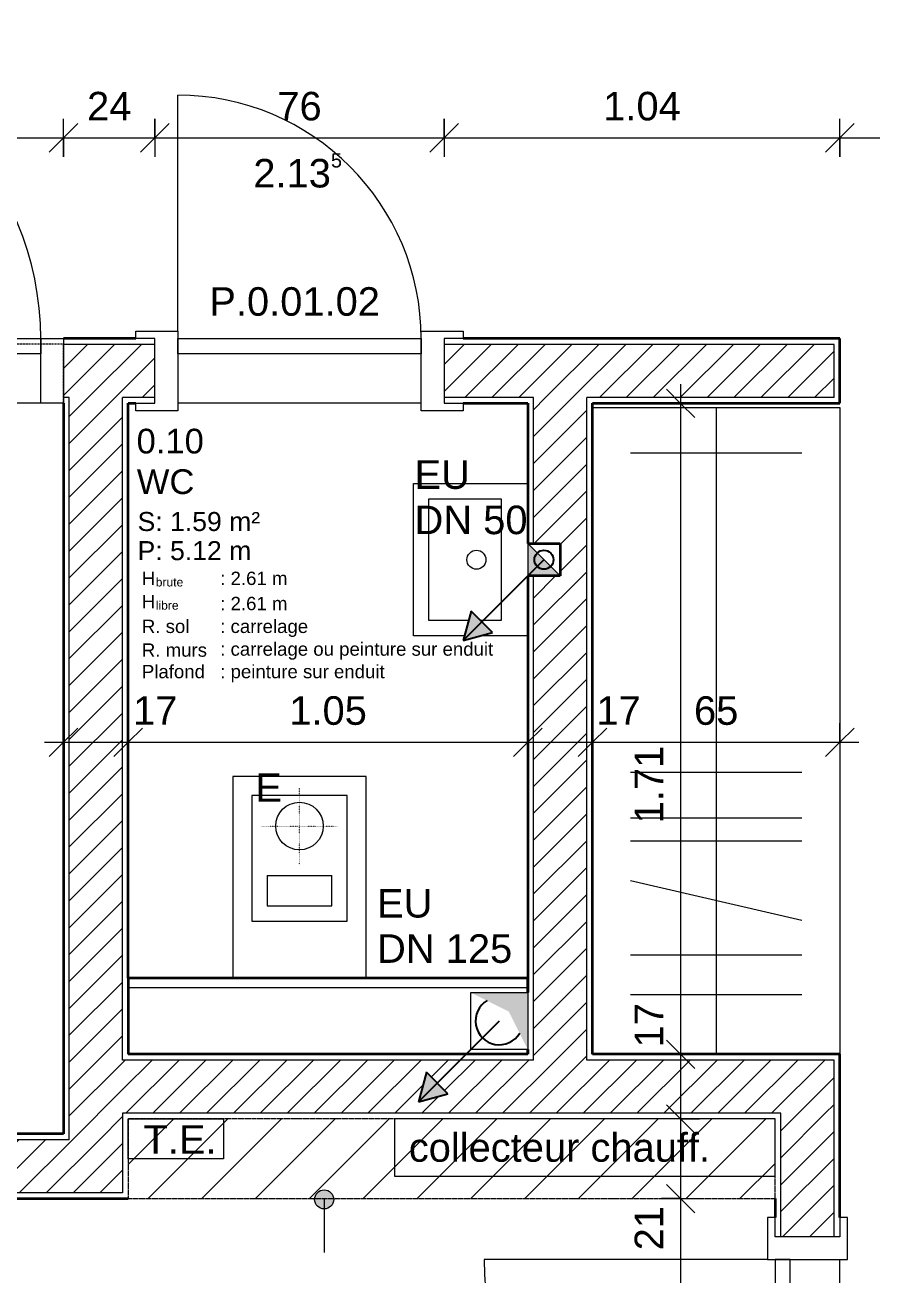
# Model space of a CAD drawing. Header units: millimetres. Extents: x -83 to 30397, y 298 to 25043.
# Drawn here: x 16706 to 18932, y 12727 to 16013 of the extents above; entities that cross this region are included whole.
import ezdxf

# ---------------------------------------------------------------- set-up
doc = ezdxf.new("R2010")
doc.units = ezdxf.units.MM
for name, pattern in [('Dot 1mm', [1, 0, -1]), ('HIDDEN_ELEMENTS', [2.5, 1.5, -1]), ('Overhead', [3.96875, 2.38125, -1.5875])]:
    doc.linetypes.add(name, pattern=pattern)
for name, color, linetype, lineweight in [('A-ANNO-DIMS', 211, 'Continuous', 9), ('A-ANNO-DIMS-50', 211, 'Continuous', 9), ('A-AREA-IDEN', 2, 'Continuous', 9), ('A-DETL', 90, 'Continuous', 9), ('A-DETL-GENF', 92, 'Continuous', 9), ('A-DOOR', 31, 'Continuous', 9), ('A-DOOR-FRAM', 31, 'Continuous', 18), ('A-DOOR-IDEN', 31, 'Continuous', 18), ('A-GENM', 13, 'Continuous', 9), ('A-WALL', 113, 'Continuous', 9), ('A-WALL-PATT', 111, 'Continuous', 35), ('G-ANNO-TEXT', 231, 'Continuous', 9), ('G-IMPT', 8, 'Continuous', 9), ('I-WALL', 2, 'Continuous', 9), ('M-EQPM', 50, 'Continuous', 9), ('S-STRS-MBND', 31, 'Overhead', 9)]:
    doc.layers.add(name, color=color, linetype=linetype, lineweight=lineweight)
doc.styles.add('Arial', font='arial.ttf', dxfattribs={"height": 75})
doc.styles.add('Arial_3', font='arial.ttf', dxfattribs={"height": 0.7})
doc.styles.add('Arial_4', font='arial.ttf', dxfattribs={"height": 0.454924})
doc.styles.add('Arial_5', font='arial.ttf', dxfattribs={"height": 50})
doc.styles.add('Arial_6', font='arial.ttf', dxfattribs={"height": 65})
doc.styles.add('Arial_7', font='arial.ttf', dxfattribs={"height": 35})
doc.dimstyles.new('ANNOTATION_1_5MM_BLACK', dxfattribs={"dimscale": 304.8, "dimtxt": 76.519455, "dimasz": 0.246063, "dimexe": 0.164042, "dimexo": 0.0625, "dimgap": 0.065617, "dimtad": 1, "dimdec": 1, "dimlfac": 0.1, "dimrnd": 0.5, "dimdsep": 46, "dimtxsty": 'Arial', "dimblk1": 'OBLIQUE', "dimblk2": 'OBLIQUE', "dimsah": 1, "dimcen": 0.09, "dimdle": 0.164042, "dimazin": 0, "dimtfac": 1, "dimtdec": 4, "dimtix": 1, "dimtmove": 2, "dimatfit": 3, "dimfxl": 0.164042, "dimfxlon": 1, "dimtvp": 1, "dimtolj": 1, "dimtzin": 0, "dimarcsym": 2})
doc.dimstyles.new('ANNOTATION_1_5MM_BLACK_1', dxfattribs={"dimscale": 304.8, "dimtxt": 76.519455, "dimasz": 0.246063, "dimexe": 0.164042, "dimexo": 0.0625, "dimgap": 0.065617, "dimtad": 1, "dimlfac": 0.001, "dimrnd": 0.005, "dimzin": 0, "dimdsep": 46, "dimtxsty": 'Arial', "dimblk1": 'OBLIQUE', "dimblk2": 'OBLIQUE', "dimsah": 1, "dimcen": 0.09, "dimdle": 0.164042, "dimazin": 0, "dimtfac": 1, "dimtdec": 4, "dimtix": 1, "dimtmove": 0, "dimatfit": 3, "dimfxl": 0.164042, "dimfxlon": 1, "dimtvp": 1, "dimtolj": 1, "dimtzin": 0, "dimarcsym": 2})
doc.dimstyles.new('ANNOTATION_1_5MM_BLACK_2', dxfattribs={"dimscale": 304.8, "dimtxt": 76.519455, "dimasz": 0.246063, "dimexe": 0.164042, "dimexo": 0.0625, "dimgap": 0.065617, "dimtad": 1, "dimdec": 1, "dimlfac": 0.1, "dimrnd": 0.5, "dimdsep": 46, "dimtxsty": 'Arial', "dimblk1": 'OBLIQUE', "dimblk2": 'OBLIQUE', "dimsah": 1, "dimcen": 0.09, "dimdle": 0.164042, "dimazin": 0, "dimtfac": 1, "dimtdec": 4, "dimtix": 1, "dimtmove": 0, "dimatfit": 3, "dimfxl": 0.164042, "dimfxlon": 1, "dimtvp": 1, "dimtolj": 1, "dimtzin": 0, "dimarcsym": 2})
doc.dimstyles.new('ANNOTATION_1_5MM_BLACK_3', dxfattribs={"dimscale": 304.8, "dimtxt": 76.519455, "dimasz": 0.246063, "dimexe": 0.164042, "dimexo": 0.0625, "dimgap": 0.065617, "dimtad": 1, "dimlfac": 0.001, "dimrnd": 0.005, "dimzin": 0, "dimdsep": 46, "dimtxsty": 'Arial', "dimblk1": 'OBLIQUE', "dimblk2": 'OBLIQUE', "dimsah": 1, "dimcen": 0.09, "dimdle": 0.164042, "dimazin": 0, "dimtfac": 1, "dimtdec": 4, "dimtix": 1, "dimtmove": 2, "dimatfit": 3, "dimfxl": 0.164042, "dimfxlon": 1, "dimtvp": 1, "dimtolj": 1, "dimtzin": 0, "dimarcsym": 2})
pattern_1 = [(45, (0, 0), (-35.35534, 35.35534), [])]

# ---------------------------------------------------------------- blocks, each defined once
blk = doc.blocks.new('EXT_DOOR_2-3_1-3 - 2500 x 2385-683703-N_F_ E_0')
at = {"layer": 'A-DOOR', "lineweight": 18}
for p, q in [((-460, 226.5), (-570, 226.5)), ((-570, 226.5), (-570, 141.5)), ((-460, 141.5), (-460, 226.5)), ((-110, 226.5), (-460, 226.5)), ((-460, 226.5), (-460, 221.5)), ((-460, 221.5), (-110, 221.5)), ((-110, 226.5), (-110, 141.5)), ((0, 226.5), (-110, 226.5)), ((-110, 221.5), (-110, 226.5)), ((0, 141.5), (0, 226.5)), ((110, 226.5), (0, 226.5)), ((0, 226.5), (0, 141.5)), ((110, 184), (110, 226.5)), ((1140, 226.5), (1030, 226.5)), ((1030, 226.5), (1030, 184)), ((1140, 141.5), (1140, 226.5)), ((140, 184), (55, 184)), ((55, 184), (55, 99)), ((55, 141.5), (55, 184)), ((55, 184), (110, 184)), ((140, 99), (140, 184)), ((1000, 184), (140, 184)), ((140, 184), (140, 179)), ((140, 179), (1000, 179)), ((1000, 184), (1000, 99)), ((1085, 184), (1000, 184)), ((1000, 179), (1000, 184)), ((1030, 184), (1085, 184)), ((1085, 99), (1085, 184)), ((1085, 184), (1085, 141.5)), ((-570, 141.5), (-460, 141.5)), ((-110, 146.5), (-460, 146.5)), ((-460, 146.5), (-460, 141.5)), ((-460, 141.5), (-110, 141.5)), ((-110, 141.5), (-110, 146.5)), ((-110, 141.5), (0, 141.5)), ((0, 141.5), (55, 141.5)), ((1085, 141.5), (1140, 141.5)), ((55, 99), (140, 99)), ((1000, 104), (140, 104)), ((140, 104), (140, 99)), ((140, 99), (1000, 99)), ((1000, 99), (1000, 104)), ((1000, 99), (1085, 99))]:
    blk.add_line(p, q, dxfattribs=at)
at = {"layer": 'A-DOOR'}
blk.add_line((1097.5, 99), (1097.5, -931), dxfattribs=at)
blk.add_arc((1097.5, 99), 1030, 180, 270, dxfattribs=at)
blk = doc.blocks.new('DOOR_SIMPLE _U-CASING - 760 x 2135-576247-N_F_ E_0')
at = {"layer": 'A-DOOR'}
for p, q in [((-320, 85), (320, 85)), ((320, -105), (320, -725))]:
    blk.add_line(p, q, dxfattribs=at)
at = {"layer": 'A-DOOR', "lineweight": 18}
for p, q in [((-320, -45), (320, -45)), ((-320, -85), (-320, -45)), ((320, -45), (320, -85)), ((320, -85), (-320, -85))]:
    blk.add_line(p, q, dxfattribs=at)
at = {"layer": 'A-DOOR'}
blk.add_arc((320, -85), 640, 180, 270, dxfattribs=at)
at = {"layer": 'A-DOOR-FRAM'}
for p, q in [((-430, 105), (-320, 105)), ((-430, 85), (-430, 105)), ((-320, 105), (-320, -105)), ((320, 105), (430, 105)), ((320, -105), (320, 105)), ((430, 105), (430, 85)), ((-380, 85), (-430, 85)), ((-380, -85), (-380, 85)), ((380, 85), (380, -85)), ((430, 85), (380, 85)), ((-430, -85), (-380, -85)), ((-430, -105), (-430, -85)), ((380, -85), (430, -85)), ((430, -85), (430, -105)), ((-320, -105), (-430, -105)), ((430, -105), (320, -105))]:
    blk.add_line(p, q, dxfattribs=at)
blk = doc.blocks.new('DOOR_SIMPLE _U-CASING - 885 x 2135-733885-N_F_ E_0')
at = {"layer": 'A-DOOR'}
for p, q in [((382.5, 105), (382.5, 850)), ((-382.5, -85), (382.5, -85))]:
    blk.add_line(p, q, dxfattribs=at)
at = {"layer": 'A-DOOR', "lineweight": 18}
for p, q in [((382.5, 85), (-382.5, 85)), ((-382.5, 85), (-382.5, 45)), ((382.5, 45), (382.5, 85)), ((-382.5, 45), (382.5, 45))]:
    blk.add_line(p, q, dxfattribs=at)
at = {"layer": 'A-DOOR'}
blk.add_arc((382.5, 85), 765, 90, 180, dxfattribs=at)
at = {"layer": 'A-DOOR-FRAM'}
for p, q in [((-382.5, 105), (-492.5, 105)), ((-492.5, 105), (-492.5, 85)), ((-382.5, -105), (-382.5, 105)), ((382.5, 105), (382.5, -105)), ((492.5, 105), (382.5, 105)), ((492.5, 85), (492.5, 105)), ((-492.5, 85), (-442.5, 85)), ((-442.5, 85), (-442.5, -85)), ((442.5, -85), (442.5, 85)), ((442.5, 85), (492.5, 85)), ((-442.5, -85), (-492.5, -85)), ((-492.5, -85), (-492.5, -105)), ((492.5, -85), (442.5, -85)), ((492.5, -105), (492.5, -85)), ((-492.5, -105), (-382.5, -105)), ((382.5, -105), (492.5, -105))]:
    blk.add_line(p, q, dxfattribs=at)
blk = doc.blocks.new('WC - NORMAL-306765-N_F_ E_0')
at = {"layer": 'A-GENM'}
for p, q in [((530, 175), (0, 175)), ((530, -175), (530, 175)), ((150, 125), (150, -125)), ((480, 125), (150, 125)), ((480, -125), (480, 125)), ((270, 85), (190, 85)), ((190, 85), (190, -85)), ((270, 85), (270, -85)), ((190, -85), (270, -85)), ((150, -125), (480, -125)), ((0, -175), (530, -175))]:
    blk.add_line(p, q, dxfattribs=at)
blk = doc.blocks.new('BATHROOM_SINK - 300 x 400-576486-N_F_ E_0')
at = {"layer": 'A-GENM'}
for p, q in [((0, 200), (124.4, 200)), ((166.4, 200), (300, 200)), ((300, 200), (300, -200)), ((70, -160), (70, 160)), ((70, 160), (123.8, 160)), ((155.7, 160), (260, 160)), ((260, 160), (260, -160)), ((260, -160), (70, -160)), ((300, -200), (0, -200))]:
    blk.add_line(p, q, dxfattribs=at)
blk.add_circle((135, 0), 25, dxfattribs=at)
blk = doc.blocks.new('CUPBOARD HANGER - F_Cupboards_dwg_cupboard_01_top-305205-N_F_ E_0')
at = {"layer": 'G-IMPT', "color": 253}
for p, q in [((1, 0), (0, 1)), ((0, 0), (1, 1))]:
    blk.add_line(p, q, dxfattribs=at)
at = {"layer": 'G-IMPT', "color": 253, "flags": 128}
blk.add_lwpolyline([(1, 0), (1, 1), (0, 1)], dxfattribs=at)
blk = doc.blocks.new('CUPBOARD HANGER - F_Cupboards_dwg-305204-N_F_ E_0')
blk.add_blockref('CUPBOARD HANGER - F_Cupboards_dwg_cupboard_01_top-305205-N_F_ E_0', (0, 0))
blk = doc.blocks.new('CUPBOARD HANGER - F_Cupboards_dwg_cupboard_01_top-305203-N_F_ E_0')
at = {"layer": 'G-IMPT', "color": 253}
for p, q in [((1, 0), (0, 1)), ((0, 0), (1, 1))]:
    blk.add_line(p, q, dxfattribs=at)
at = {"layer": 'G-IMPT', "color": 253, "flags": 128}
blk.add_lwpolyline([(1, 0), (1, 1), (0, 1)], dxfattribs=at)
blk = doc.blocks.new('CUPBOARD HANGER - F_Cupboards_dwg-305202-N_F_ E_0')
blk.add_blockref('CUPBOARD HANGER - F_Cupboards_dwg_cupboard_01_top-305203-N_F_ E_0', (0, 0))
blk = doc.blocks.new('CUPBOARD HANGER - F_Cupboards_dwg_cupboard_01_top-305201-N_F_ E_0')
at = {"layer": 'G-IMPT', "color": 253}
for p, q in [((1, 0), (0, 1)), ((0, 0), (1, 1))]:
    blk.add_line(p, q, dxfattribs=at)
at = {"layer": 'G-IMPT', "color": 253, "flags": 128}
blk.add_lwpolyline([(1, 0), (1, 1), (0, 1)], dxfattribs=at)
blk = doc.blocks.new('CUPBOARD HANGER - F_Cupboards_dwg-305200-N_F_ E_0')
blk.add_blockref('CUPBOARD HANGER - F_Cupboards_dwg_cupboard_01_top-305201-N_F_ E_0', (0, 0))
blk = doc.blocks.new('CUPBOARD HANGER - 1700 x 650-704312-N_F_ E_0')
at = {"layer": 'A-GENM', "color": 253}
for p, q in [((0, 1700), (650, 1700)), ((325, 1700), (325, 0)), ((650, 1700), (650, 0)), ((100, 1581.4), (550, 1581.4)), ((100, 741.4), (550, 741.4)), ((100, 621.4), (550, 621.4)), ((100, 561.4), (550, 561.4)), ((100, 456.7), (550, 352.8)), ((100, 261.4), (550, 261.4)), ((100, 157.3), (550, 157.3))]:
    blk.add_line(p, q, dxfattribs=at)
for name in ['CUPBOARD HANGER - F_Cupboards_dwg-305204-N_F_ E_0', 'CUPBOARD HANGER - F_Cupboards_dwg-305202-N_F_ E_0', 'CUPBOARD HANGER - F_Cupboards_dwg-305200-N_F_ E_0']:
    blk.add_blockref(name, (0, 0))
blk = doc.blocks.new('OPENING_CHANEL - OPENING_CHANEL-743209-N_F_ E_0')
at = {"layer": 'A-DETL-GENF'}
blk.add_hatch(color=256, dxfattribs=at).paths.add_polyline_path([(-42.5, 85), (-42.5, 0), (42.5, 85)])
for p, q in [((-42.5, 85), (-42.5, 0)), ((42.5, 85), (-42.5, 85)), ((-42.5, 0), (42.5, 85)), ((42.5, 0), (42.5, 85)), ((-42.5, 0), (42.5, 0))]:
    blk.add_line(p, q, dxfattribs=at)
blk = doc.blocks.new('DOOR_SIMPLE - 900 x 2135-762409-N_F_ E_0')
at = {"layer": 'A-DOOR'}
for p, q in [((-390, 85), (390, 85)), ((390, -85), (390, -865))]:
    blk.add_line(p, q, dxfattribs=at)
at = {"layer": 'A-DOOR', "lineweight": 18}
for p, q in [((-390, -45), (390, -45)), ((-390, -85), (-390, -45)), ((390, -45), (390, -85)), ((390, -85), (-390, -85))]:
    blk.add_line(p, q, dxfattribs=at)
at = {"layer": 'A-DOOR'}
blk.add_arc((390, -85), 780, 180, 270, dxfattribs=at)
at = {"layer": 'A-DOOR-FRAM'}
for p, q in [((-450, 85), (-390, 85)), ((-450, -85), (-450, 85)), ((-390, 85), (-390, -85)), ((390, 85), (450, 85)), ((390, -85), (390, 85)), ((450, 85), (450, -85)), ((-390, -85), (-450, -85)), ((450, -85), (390, -85))]:
    blk.add_line(p, q, dxfattribs=at)
blk = doc.blocks.new('OPENING_SHAFT_UP_GREY - Shaft Opening Symbol-728962-N_F_ E_0')
at = {"layer": 'A-DETL-GENF'}
blk.add_hatch(color=256, dxfattribs=at).paths.add_polyline_path([(75, -75), (75, 75), (-75, 75), (25, 25), (57.8, -40.6)])
for p, q in [((-75, 75), (75, 75)), ((-75, -75), (-75, 75)), ((75, 75), (75, -75)), ((75, -75), (-75, -75))]:
    blk.add_line(p, q, dxfattribs=at)
blk = doc.blocks.new('ROOM_TAG_Small - ROOM_TAG_FR-570998-N_F_ E_0')
at = {"layer": 'A-AREA-IDEN', "insert": (-8.33, -5.482), "char_height": 0.7, "width": 0.88186, "attachment_point": 1, "style": 'Arial_3', "bg_fill": 3, "box_fill_scale": 1.25, "bg_fill_color": 256, "bg_fill_true_color": 13158600, "bg_fill_transparency": 0}
blk.add_mtext('H', dxfattribs=at)
at = {"layer": 'A-AREA-IDEN', "insert": (-7.602, -5.799), "char_height": 0.4549, "width": 2.00422, "attachment_point": 1, "style": 'Arial_4', "bg_fill": 3, "box_fill_scale": 1.25, "bg_fill_color": 256, "bg_fill_true_color": 13158600, "bg_fill_transparency": 0}
blk.add_mtext('brute', dxfattribs=at)
at = {"layer": 'A-AREA-IDEN', "insert": (-8.33, -6.703), "char_height": 0.7, "width": 0.88186, "attachment_point": 1, "style": 'Arial_3', "bg_fill": 3, "box_fill_scale": 1.25, "bg_fill_color": 256, "bg_fill_true_color": 13158600, "bg_fill_transparency": 0}
blk.add_mtext('H', dxfattribs=at)
at = {"layer": 'A-AREA-IDEN', "insert": (-7.602, -7.02), "char_height": 0.4549, "width": 1.60337, "attachment_point": 1, "style": 'Arial_4', "bg_fill": 3, "box_fill_scale": 1.25, "bg_fill_color": 256, "bg_fill_true_color": 13158600, "bg_fill_transparency": 0}
blk.add_mtext('libre', dxfattribs=at)
at = {"layer": 'A-AREA-IDEN', "insert": (-8.33, -8.002), "char_height": 0.7, "width": 3.12658, "attachment_point": 1, "style": 'Arial_3', "bg_fill": 3, "box_fill_scale": 1.25, "bg_fill_color": 256, "bg_fill_true_color": 13158600, "bg_fill_transparency": 0}
blk.add_mtext('R. sol', dxfattribs=at)
at = {"layer": 'A-AREA-IDEN', "insert": (-8.33, -9.248), "char_height": 0.7, "width": 4.24894, "attachment_point": 1, "style": 'Arial_3', "bg_fill": 3, "box_fill_scale": 1.25, "bg_fill_color": 256, "bg_fill_true_color": 13158600, "bg_fill_transparency": 0}
blk.add_mtext('R. murs', dxfattribs=at)
at = {"layer": 'A-AREA-IDEN', "insert": (-8.33, -10.379), "char_height": 0.7, "width": 4.24894, "attachment_point": 1, "style": 'Arial_3', "bg_fill": 3, "box_fill_scale": 1.25, "bg_fill_color": 256, "bg_fill_true_color": 13158600, "bg_fill_transparency": 0}
blk.add_mtext('Plafond', dxfattribs=at)
blk = doc.blocks.new('DIMBLOCK77-N_F_ E_0')
at = {"layer": 'A-ANNO-DIMS-50'}
for p, q in [((15907.4, 15666.4), (15907.4, 15766.4)), ((15907.4, 15716.4), (15944.9, 15753.9)), ((16807.4, 15666.4), (16807.4, 15766.4)), ((16807.4, 15716.4), (16844.9, 15753.9)), ((15907.4, 15716.4), (15869.9, 15678.9)), ((15907.4, 15716.4), (16807.4, 15716.4)), ((15907.4, 15716.4), (15907.4, 15666.4)), ((16807.4, 15716.4), (16769.9, 15678.9)), ((16807.4, 15716.4), (16807.4, 15666.4))]:
    blk.add_line(p, q, dxfattribs=at)
at = {"layer": 'A-ANNO-DIMS-50', "color": 0, "insert": (16299.2, 15837.3), "char_height": 75, "width": 139.568, "attachment_point": 1, "line_spacing_factor": 0.941778, "style": 'Arial'}
blk.add_mtext('90', dxfattribs=at)
blk = doc.blocks.new('_Oblique')
at = {"color": 0, "linetype": 'ByBlock', "lineweight": -2}
blk.add_line((-0.5, -0.5), (0.5, 0.5), dxfattribs=at)
blk = doc.blocks.new('DIMBLOCK78-N_F_ E_0')
at = {"layer": 'A-ANNO-DIMS-50'}
for p, q in [((16807.4, 15666.4), (16807.4, 15766.4)), ((16807.4, 15716.4), (16844.9, 15753.9)), ((17047.4, 15766.4), (17047.4, 15666.4)), ((17047.4, 15716.4), (17047.4, 15766.4)), ((17047.4, 15716.4), (17084.9, 15753.9)), ((16807.4, 15716.4), (16769.9, 15678.9)), ((16807.4, 15716.4), (17047.4, 15716.4)), ((16807.4, 15716.4), (16807.4, 15666.4)), ((17047.4, 15716.4), (17009.9, 15678.9))]:
    blk.add_line(p, q, dxfattribs=at)
at = {"layer": 'A-ANNO-DIMS-50', "color": 0, "insert": (16869.2, 15837.3), "char_height": 75, "width": 139.568, "attachment_point": 1, "line_spacing_factor": 0.941778, "style": 'Arial'}
blk.add_mtext('24', dxfattribs=at)
blk = doc.blocks.new('DIMBLOCK79-N_F_ E_0')
at = {"layer": 'A-ANNO-DIMS-50'}
for p, q in [((17047.4, 15766.4), (17047.4, 15666.4)), ((17047.4, 15716.4), (17047.4, 15766.4)), ((17047.4, 15716.4), (17084.9, 15753.9)), ((17807.4, 15766.4), (17807.4, 15666.4)), ((17807.4, 15716.4), (17807.4, 15766.4)), ((17807.4, 15716.4), (17844.9, 15753.9)), ((17047.4, 15716.4), (17009.9, 15678.9)), ((17047.4, 15716.4), (17807.4, 15716.4)), ((17807.4, 15716.4), (17769.9, 15678.9))]:
    blk.add_line(p, q, dxfattribs=at)
at = {"layer": 'A-ANNO-DIMS-50', "color": 0, "char_height": 75, "attachment_point": 1, "line_spacing_factor": 0.941778, "style": 'Arial'}
for s, insert, width in [('76', (17369.2, 15837.3), 139.568), ('2.13\\A2\\H0.5x;\\S5^  ;\\H2x;', (17306.1, 15676), 291.073)]:
    blk.add_mtext(s, dxfattribs=dict(at, insert=insert, width=width))
blk = doc.blocks.new('DIMBLOCK80-N_F_ E_0')
at = {"layer": 'A-ANNO-DIMS-50'}
for p, q in [((17807.4, 15766.4), (17807.4, 15666.4)), ((17807.4, 15716.4), (17807.4, 15766.4)), ((17807.4, 15716.4), (17844.9, 15753.9)), ((18847.4, 15666.4), (18847.4, 15766.4)), ((18847.4, 15716.4), (18884.9, 15753.9)), ((17807.4, 15716.4), (17769.9, 15678.9)), ((17807.4, 15716.4), (18847.4, 15716.4)), ((18847.4, 15716.4), (18809.9, 15678.9)), ((18847.4, 15716.4), (18847.4, 15666.4))]:
    blk.add_line(p, q, dxfattribs=at)
at = {"layer": 'A-ANNO-DIMS-50', "color": 0, "insert": (18225.6, 15837.3), "char_height": 75, "width": 244.244, "attachment_point": 1, "line_spacing_factor": 0.941778, "style": 'Arial'}
blk.add_mtext('1.04', dxfattribs=at)
blk = doc.blocks.new('DIMBLOCK81-N_F_ E_0')
at = {"layer": 'A-ANNO-DIMS-50'}
for p, q in [((18847.4, 15666.4), (18847.4, 15766.4)), ((18847.4, 15716.4), (18884.9, 15753.9)), ((20167.4, 15766.4), (20167.4, 15666.4)), ((20167.4, 15716.4), (20167.4, 15766.4)), ((20167.4, 15716.4), (20204.9, 15753.9)), ((18847.4, 15716.4), (18809.9, 15678.9)), ((18847.4, 15716.4), (20167.4, 15716.4)), ((18847.4, 15716.4), (18847.4, 15666.4)), ((20167.4, 15716.4), (20129.9, 15678.9))]:
    blk.add_line(p, q, dxfattribs=at)
at = {"layer": 'A-ANNO-DIMS-50', "color": 0, "insert": (19405.6, 15837.3), "char_height": 75, "width": 244.244, "attachment_point": 1, "line_spacing_factor": 0.941778, "style": 'Arial'}
blk.add_mtext('1.32', dxfattribs=at)
blk = doc.blocks.new('DIMBLOCK94-N_F_ E_0')
at = {"layer": 'A-ANNO-DIMS-50'}
for p, q in [((16807.4, 14177.7), (16807.4, 14077.7)), ((16807.4, 14127.7), (16807.4, 14177.7)), ((16807.4, 14127.7), (16844.9, 14165.2)), ((16977.4, 14177.7), (16977.4, 14077.7)), ((16977.4, 14127.7), (16977.4, 14177.7)), ((16977.4, 14127.7), (17014.9, 14165.2)), ((16757.4, 14127.7), (16977.4, 14127.7)), ((16807.4, 14127.7), (16769.9, 14090.2)), ((16977.4, 14127.7), (16939.9, 14090.2))]:
    blk.add_line(p, q, dxfattribs=at)
at = {"layer": 'A-ANNO-DIMS-50', "color": 0, "insert": (16989.9, 14248.6), "char_height": 75, "width": 139.568, "attachment_point": 1, "line_spacing_factor": 0.941778, "style": 'Arial'}
blk.add_mtext('17', dxfattribs=at)
blk = doc.blocks.new('DIMBLOCK95-N_F_ E_0')
at = {"layer": 'A-ANNO-DIMS-50'}
for p, q in [((16977.4, 14177.7), (16977.4, 14077.7)), ((16977.4, 14127.7), (16977.4, 14177.7)), ((16977.4, 14127.7), (17014.9, 14165.2)), ((18027.4, 14177.7), (18027.4, 14077.7)), ((18027.4, 14127.7), (18027.4, 14177.7)), ((18027.4, 14127.7), (18064.9, 14165.2)), ((16977.4, 14127.7), (16939.9, 14090.2)), ((16977.4, 14127.7), (18027.4, 14127.7)), ((18027.4, 14127.7), (17989.9, 14090.2))]:
    blk.add_line(p, q, dxfattribs=at)
at = {"layer": 'A-ANNO-DIMS-50', "color": 0, "insert": (17400.6, 14248.6), "char_height": 75, "width": 244.244, "attachment_point": 1, "line_spacing_factor": 0.941778, "style": 'Arial'}
blk.add_mtext('1.05', dxfattribs=at)
blk = doc.blocks.new('DIMBLOCK96-N_F_ E_0')
at = {"layer": 'A-ANNO-DIMS-50'}
for p, q in [((18027.4, 14177.7), (18027.4, 14077.7)), ((18027.4, 14127.7), (18027.4, 14177.7)), ((18027.4, 14127.7), (18064.9, 14165.2)), ((18197.4, 14177.7), (18197.4, 14077.7)), ((18197.4, 14127.7), (18197.4, 14177.7)), ((18197.4, 14127.7), (18234.9, 14165.2)), ((18027.4, 14127.7), (17989.9, 14090.2)), ((18027.4, 14127.7), (18197.4, 14127.7)), ((18197.4, 14127.7), (18159.9, 14090.2))]:
    blk.add_line(p, q, dxfattribs=at)
at = {"layer": 'A-ANNO-DIMS-50', "color": 0, "insert": (18207.6, 14248.6), "char_height": 75, "width": 139.568, "attachment_point": 1, "line_spacing_factor": 0.941778, "style": 'Arial'}
blk.add_mtext('17', dxfattribs=at)
blk = doc.blocks.new('DIMBLOCK97-N_F_ E_0')
at = {"layer": 'A-ANNO-DIMS-50'}
for p, q in [((18197.4, 14177.7), (18197.4, 14077.7)), ((18197.4, 14127.7), (18197.4, 14177.7)), ((18197.4, 14127.7), (18234.9, 14165.2)), ((18847.4, 14177.7), (18847.4, 14077.7)), ((18847.4, 14127.7), (18847.4, 14177.7)), ((18847.4, 14127.7), (18884.9, 14165.2)), ((18197.4, 14127.7), (18159.9, 14090.2)), ((18197.4, 14127.7), (18897.4, 14127.7)), ((18847.4, 14127.7), (18809.9, 14090.2))]:
    blk.add_line(p, q, dxfattribs=at)
at = {"layer": 'A-ANNO-DIMS-50', "color": 0, "insert": (18464.2, 14248.6), "char_height": 75, "width": 139.568, "attachment_point": 1, "line_spacing_factor": 0.941778, "style": 'Arial'}
blk.add_mtext('65', dxfattribs=at)
blk = doc.blocks.new('DIMBLOCK98-N_F_ E_0')
at = {"layer": 'A-ANNO-DIMS-50'}
for p, q in [((18429.1, 15018.6), (18391.6, 15056.1)), ((18429.1, 15068.6), (18429.1, 13307.5)), ((18479.1, 15018.6), (18379.1, 15018.6)), ((18429.1, 15018.6), (18466.6, 14981.1)), ((18429.1, 15018.6), (18479.1, 15018.6)), ((18429.1, 13307.5), (18391.6, 13345)), ((18479.1, 13307.5), (18379.1, 13307.5)), ((18429.1, 13307.5), (18466.6, 13270)), ((18429.1, 13307.5), (18479.1, 13307.5))]:
    blk.add_line(p, q, dxfattribs=at)
at = {"layer": 'A-ANNO-DIMS-50', "color": 0, "insert": (18308.2, 13914.6), "char_height": 75, "width": 244.244, "attachment_point": 1, "rotation": 90, "line_spacing_factor": 0.941778, "style": 'Arial'}
blk.add_mtext('1.71', dxfattribs=at)
blk = doc.blocks.new('DIMBLOCK99-N_F_ E_0')
at = {"layer": 'A-ANNO-DIMS-50'}
for p, q in [((18429.1, 13307.5), (18391.6, 13345)), ((18479.1, 13307.5), (18379.1, 13307.5)), ((18429.1, 13307.5), (18429.1, 13137.5)), ((18429.1, 13307.5), (18466.6, 13270)), ((18429.1, 13307.5), (18479.1, 13307.5)), ((18429.1, 13137.5), (18391.6, 13175)), ((18479.1, 13137.5), (18379.1, 13137.5)), ((18429.1, 13137.5), (18466.6, 13100)), ((18429.1, 13137.5), (18479.1, 13137.5))]:
    blk.add_line(p, q, dxfattribs=at)
at = {"layer": 'A-ANNO-DIMS-50', "color": 0, "insert": (18308.2, 13325.6), "char_height": 75, "width": 139.568, "attachment_point": 1, "rotation": 90, "line_spacing_factor": 0.941778, "style": 'Arial'}
blk.add_mtext('17', dxfattribs=at)
blk = doc.blocks.new('DIMBLOCK100-N_F_ E_0')
at = {"layer": 'A-ANNO-DIMS-50'}
for p, q in [((18429.1, 13137.5), (18391.6, 13175)), ((18479.1, 13137.5), (18379.1, 13137.5)), ((18429.1, 13137.5), (18429.1, 12928.1)), ((18429.1, 13137.5), (18466.6, 13100)), ((18429.1, 13137.5), (18479.1, 13137.5)), ((18429.1, 12928.1), (18391.6, 12965.6)), ((18379.1, 12928.1), (18479.1, 12928.1)), ((18429.1, 12928.1), (18379.1, 12928.1)), ((18429.1, 12928.1), (18466.6, 12890.6))]:
    blk.add_line(p, q, dxfattribs=at)
at = {"layer": 'A-ANNO-DIMS-50', "color": 0, "insert": (18308.2, 12792.1), "char_height": 75, "width": 139.568, "attachment_point": 1, "rotation": 90, "line_spacing_factor": 0.941778, "style": 'Arial'}
blk.add_mtext('21', dxfattribs=at)
blk = doc.blocks.new('DIMBLOCK101-N_F_ E_0')
at = {"layer": 'A-ANNO-DIMS-50'}
for p, q in [((18429.1, 12928.1), (18391.6, 12965.6)), ((18379.1, 12928.1), (18479.1, 12928.1)), ((18429.1, 12928.1), (18379.1, 12928.1)), ((18429.1, 12928.1), (18429.1, 11427.5)), ((18429.1, 12928.1), (18466.6, 12890.6)), ((18429.1, 11477.5), (18391.6, 11515)), ((18479.1, 11477.5), (18379.1, 11477.5)), ((18429.1, 11477.5), (18466.6, 11440)), ((18429.1, 11477.5), (18479.1, 11477.5))]:
    blk.add_line(p, q, dxfattribs=at)
at = {"layer": 'A-ANNO-DIMS-50', "color": 0, "insert": (18308.2, 12051.8), "char_height": 75, "width": 244.244, "attachment_point": 1, "rotation": 90, "line_spacing_factor": 0.941778, "style": 'Arial'}
blk.add_mtext('1.45', dxfattribs=at)

msp = doc.modelspace()

# ---------------------------------------------------------------- hatches: boundary and pattern name
at = {"layer": 'A-DETL-GENF'}
for points in [[(17857.722, 14395.377), (17934.996, 14416.083), (17878.427, 14472.651), (17864.065, 14419.05)], [(17740.222, 13182.877), (17817.496, 13203.583), (17760.927, 13260.151)]]:
    msp.add_hatch(color=33, dxfattribs=at).paths.add_polyline_path(points)
h = msp.add_hatch(dxfattribs=at)
h.set_pattern_fill('FP1_6', color=9, style=0, pattern_type=2)
h.set_pattern_definition([(45, (0, 0), (-70.7107, 70.7107), [])])
h.paths.add_polyline_path([(18677.354, 12928.14), (18677.354, 13137.509), (16977.354, 13137.509), (16977.354, 12928.14), (17864.065, 12928.14)])
at = {"layer": 'A-WALL-PATT', "lineweight": 9}
h = msp.add_hatch(dxfattribs=at)
h.set_pattern_fill('FP1_2', color=256, style=0, pattern_type=2)
h.set_pattern_definition(pattern_1)
h.paths.add_polyline_path([(17864.065, 15033.622), (18832.354, 15033.622), (18832.354, 15173.622), (17807.354, 15173.622), (17807.354, 15033.622), (17852.354, 15033.622)])
h.paths.add_polyline_path([(16807.354, 15033.622), (17047.354, 15033.622), (17047.354, 15173.622), (16807.354, 15173.622)])
h = msp.add_hatch(dxfattribs=at)
h.set_pattern_fill('FP1_2', color=256, style=0, pattern_type=2)
h.set_pattern_definition(pattern_1)
h.paths.add_polyline_path([(16822.354, 13083.14), (16962.354, 13083.14), (16962.354, 15033.622), (16822.354, 15033.622), (16822.354, 13098.14)])
h = msp.add_hatch(dxfattribs=at)
h.set_pattern_fill('FP1_2', color=256, style=0, pattern_type=2)
h.set_pattern_definition(pattern_1)
h.paths.add_polyline_path([(18042.354, 13292.509), (18182.354, 13292.509), (18182.354, 15033.622), (18042.354, 15033.622), (18042.354, 14650.009), (18112.354, 14650.009), (18112.354, 14565.009), (18042.354, 14565.009), (18042.354, 13307.509)])
h = msp.add_hatch(dxfattribs=at)
h.set_pattern_fill('FP1_2', color=256, style=0, pattern_type=2)
h.set_pattern_definition(pattern_1)
h.paths.add_polyline_path([(18832.354, 13152.509), (18832.354, 13292.509), (16962.354, 13292.509), (16962.354, 13152.509), (18783.367, 13152.509)])
h.paths.add_polyline_path([(17740.222, 13182.877), (17760.927, 13260.151), (17817.496, 13203.583)])
h = msp.add_hatch(dxfattribs=at)
h.set_pattern_fill('FP1_2', color=256, style=0, pattern_type=2)
h.set_pattern_definition(pattern_1)
h.paths.add_polyline_path([(18832.354, 11462.509), (18832.354, 11943.14), (18692.354, 11943.14), (18692.354, 11462.509)])
h.paths.add_polyline_path([(18783.367, 12828.14), (18832.354, 12828.14), (18832.354, 13152.509), (18692.354, 13152.509), (18692.354, 12828.14)])
h = msp.add_hatch(dxfattribs=at)
h.set_pattern_fill('FP1_2', color=256, style=0, pattern_type=2)
h.set_pattern_definition(pattern_1)
h.paths.add_polyline_path([(16944.762, 12943.14), (16962.354, 12943.14), (16962.354, 13083.14), (14802.354, 13083.14), (14802.354, 12943.14), (16025.46, 12943.14)])
at = {"layer": 'G-ANNO-TEXT'}
h = msp.add_hatch(color=7, dxfattribs=at)
edge = h.paths.add_edge_path()
edge.add_arc((17492.259, 12926.11), 25, 0, 360)

# ---------------------------------------------------------------- linework, layer by layer
at = {"layer": 'A-DETL', "lineweight": 25}
for p, q in [((18069.854, 14607.509), (17857.722, 14395.377)), ((17878.427, 14472.651), (17857.722, 14395.377)), ((17934.996, 14416.083), (17878.427, 14472.651)), ((17857.722, 14395.377), (17934.996, 14416.083)), ((17952.354, 13395.009), (17740.222, 13182.877)), ((17760.927, 13260.151), (17740.222, 13182.877)), ((17817.496, 13203.583), (17760.927, 13260.151)), ((17740.222, 13182.877), (17817.496, 13203.583))]:
    msp.add_line(p, q, dxfattribs=at)
at = {"layer": 'A-DETL', "linetype": 'Dot 1mm'}
for p, q in [((17427.354, 13807.509), (17427.354, 14007.509)), ((17327.354, 13907.509), (17527.354, 13907.509))]:
    msp.add_line(p, q, dxfattribs=at)
at = {"layer": 'A-DETL', "linetype": 'HIDDEN_ELEMENTS'}
for p, q in [((18677.354, 13137.509), (16977.354, 13137.509)), ((16977.354, 13137.509), (16977.354, 12928.14)), ((18677.354, 12928.14), (18677.354, 13137.509)), ((16977.354, 12928.14), (18677.354, 12928.14))]:
    msp.add_line(p, q, dxfattribs=at)
at = {"layer": 'A-DETL', "lineweight": 18}
for p, q in [((16977.354, 13137.509), (17227.354, 13137.509)), ((16977.354, 13032.509), (16977.354, 13137.509)), ((17227.354, 13137.509), (17227.354, 13032.509)), ((18677.354, 13137.509), (17677.354, 13137.509)), ((17677.354, 13137.509), (17677.354, 12987.509)), ((18677.354, 12987.509), (18677.354, 13137.509)), ((17227.354, 13032.509), (16977.354, 13032.509)), ((17677.354, 12987.509), (18677.354, 12987.509))]:
    msp.add_line(p, q, dxfattribs=at)
at = {"layer": 'A-DETL', "lineweight": 25}
msp.add_circle((18069.854, 14607.509), 25, dxfattribs=at)
at = {"layer": 'A-DETL', "lineweight": 18}
msp.add_circle((17427.354, 13907.509), 62.5, dxfattribs=at)
at = {"layer": 'A-DETL', "lineweight": 25}
msp.add_arc((17952.354, 13395.009), 62.5, 120.084559, 329.346477, dxfattribs=at)
at = {"layer": 'A-WALL', "lineweight": 35}
for p, q in [((16997.354, 15188.622), (16807.354, 15188.622)), ((18847.354, 15188.622), (17857.354, 15188.622)), ((18847.354, 15018.622), (18847.354, 15188.622)), ((16807.354, 15018.622), (16807.354, 13098.14)), ((16977.354, 13507.509), (16977.354, 15018.622)), ((16977.354, 15018.622), (16997.354, 15018.622)), ((17857.354, 15018.622), (18027.354, 15018.622)), ((18027.354, 15018.622), (18027.354, 14650.009)), ((18197.354, 15018.622), (18847.354, 15018.622)), ((18197.354, 13307.509), (18197.354, 15018.622)), ((18027.354, 14650.009), (18112.354, 14650.009)), ((18112.354, 14650.009), (18112.354, 14565.009)), ((18112.354, 14565.009), (18027.354, 14565.009)), ((18027.354, 14565.009), (18027.354, 13470.009)), ((18027.354, 13307.509), (16977.354, 13307.509)), ((18027.354, 13320.009), (18027.354, 13307.509)), ((18847.354, 13307.509), (18197.354, 13307.509)), ((18847.354, 12878.14), (18847.354, 13307.509)), ((16807.354, 13098.14), (14817.354, 13098.14)), ((14817.354, 12928.14), (16977.354, 12928.14)), ((18677.354, 12928.14), (18677.354, 12878.14))]:
    msp.add_line(p, q, dxfattribs=at)
at = {"layer": 'A-WALL'}
for p, q in [((17047.354, 15173.622), (16807.354, 15173.622)), ((18832.354, 15173.622), (17807.354, 15173.622)), ((18832.354, 15033.622), (18832.354, 15173.622)), ((16822.354, 15033.622), (16807.354, 15033.622)), ((16822.354, 13083.14), (16822.354, 15033.622)), ((16962.354, 13292.509), (16962.354, 15033.622)), ((17047.354, 15033.622), (16962.354, 15033.622)), ((18042.354, 15033.622), (17807.354, 15033.622)), ((18042.354, 14650.009), (18042.354, 15033.622)), ((18832.354, 15033.622), (18182.354, 15033.622)), ((18182.354, 13292.509), (18182.354, 15033.622)), ((18042.354, 13292.509), (18042.354, 14565.009)), ((18027.354, 13482.509), (16977.354, 13482.509)), ((18042.354, 13292.509), (16962.354, 13292.509)), ((18832.354, 13292.509), (18182.354, 13292.509)), ((18832.354, 12828.14), (18832.354, 13292.509)), ((16962.354, 13152.509), (16962.354, 12943.14)), ((18692.354, 13152.509), (16962.354, 13152.509)), ((18692.354, 12828.14), (18692.354, 13152.509)), ((16822.354, 13083.14), (14802.354, 13083.14)), ((16962.354, 12943.14), (14802.354, 12943.14))]:
    msp.add_line(p, q, dxfattribs=at)
at = {"layer": 'G-ANNO-TEXT', "color": 7}
msp.add_line((17492.259, 12926.11), (17492.259, 12786.991), dxfattribs=at)
msp.add_circle((17492.259, 12926.11), 25, dxfattribs=at)
at = {"layer": 'I-WALL', "lineweight": 35}
for p, q in [((18027.354, 13507.509), (16977.354, 13507.509)), ((16977.354, 13507.509), (16977.354, 13307.509)), ((18027.354, 13470.009), (18027.354, 13507.509)), ((18027.354, 13307.509), (18027.354, 13320.009))]:
    msp.add_line(p, q, dxfattribs=at)
at = {"layer": 'S-STRS-MBND'}
for p, q in [((15907.354, 15174.714), (16807.354, 15174.714)), ((16807.354, 13098.14), (16807.354, 15174.714)), ((14817.354, 13098.14), (16807.354, 13098.14))]:
    msp.add_line(p, q, dxfattribs=at)

# ---------------------------------------------------------------- block references
at = {"layer": 'A-AREA-IDEN', "xscale": 49.99999999999998, "yscale": 49.99999999999998, "zscale": 49.99999999999998}
msp.add_blockref('ROOM_TAG_Small - ROOM_TAG_FR-570998-N_F_ E_0', (17429.672, 14850.002), dxfattribs=at)
at = {"layer": 'A-DETL-GENF'}
msp.add_blockref('OPENING_SHAFT_UP_GREY - Shaft Opening Symbol-728962-N_F_ E_0', (17952.354, 13395.009), dxfattribs=at)
at = {"layer": 'A-DOOR'}
msp.add_blockref('EXT_DOOR_2-3_1-3 - 2500 x 2385-683703-N_F_ E_0', (19029.854, 16679.009), dxfattribs=at)
for name, p, rotation in [('DOOR_SIMPLE - 900 x 2135-762409-N_F_ E_0', (16357.354, 15103.622), 180), ('DOOR_SIMPLE _U-CASING - 760 x 2135-576247-N_F_ E_0', (17427.354, 15103.622), 180), ('DOOR_SIMPLE _U-CASING - 885 x 2135-733885-N_F_ E_0', (18762.354, 12385.64), 89.99999999999993)]:
    msp.add_blockref(name, p, dxfattribs=dict(at, rotation=rotation))
at = {"layer": 'A-GENM', "color": 253}
msp.add_blockref('CUPBOARD HANGER - 1700 x 650-704312-N_F_ E_0', (18197.354, 13307.509), dxfattribs=at)
at = {"layer": 'A-GENM'}
for name, p, rotation in [('BATHROOM_SINK - 300 x 400-576486-N_F_ E_0', (18027.354, 14607.509), 180), ('WC - NORMAL-306765-N_F_ E_0', (17427.354, 13507.509), 90.00000000000006)]:
    msp.add_blockref(name, p, dxfattribs=dict(at, rotation=rotation))
at = {"layer": 'M-EQPM', "rotation": 89.9999999999999}
msp.add_blockref('OPENING_CHANEL - OPENING_CHANEL-743209-N_F_ E_0', (18112.354, 14607.509), dxfattribs=at)

# ---------------------------------------------------------------- texts
at = {"layer": 'A-AREA-IDEN', "attachment_point": 1}
for s, insert, char_height, width, style in [('0.10', (16999.294, 14951.809), 65, 212.44719, 'Arial_6'), ('WC', (16999.871, 14845.175), 65, 192.405, 'Arial_6'), ('S: 1.59 m²', (17001.824, 14732.977), 50, 388.81844, 'Arial_5'), ('P: 5.12 m', (17001.824, 14656.39), 50, 360.75937, 'Arial_5')]:
    msp.add_mtext(s, dxfattribs=dict(at, insert=insert, char_height=char_height, width=width, style=style))
at = {"layer": 'A-DOOR-IDEN', "lineweight": 9, "insert": (17190.379, 15323.845), "char_height": 75, "width": 553.16437, "attachment_point": 1, "style": 'Arial'}
msp.add_mtext('P.0.01.02', dxfattribs=at)
at = {"layer": 'G-ANNO-TEXT', "color": 33, "char_height": 75, "attachment_point": 1, "style": 'Arial'}
for s, insert, width in [('EU', (17729.728, 14868.774), 176.37125), ('DN 50', (17729.728, 14749.712), 364.76781), ('EU', (17631.317, 13741.999), 176.37125), ('DN 125', (17631.317, 13622.936), 436.91969)]:
    msp.add_mtext(s, dxfattribs=dict(at, insert=insert, width=width))
at = {"layer": 'G-ANNO-TEXT', "color": 142, "insert": (17311.524, 14046.416), "char_height": 75, "width": 84.17719, "attachment_point": 1, "style": 'Arial'}
msp.add_mtext('E', dxfattribs=at)
at = {"layer": 'G-ANNO-TEXT', "color": 11, "insert": (17017.427, 13121.127), "char_height": 75, "width": 232.48937, "attachment_point": 1, "style": 'Arial'}
msp.add_mtext('T.E.', dxfattribs=at)
at = {"layer": 'G-ANNO-TEXT', "color": 7, "insert": (17714.65, 13100.131), "char_height": 75, "width": 970.04187, "attachment_point": 1, "style": 'Arial'}
msp.add_mtext('collecteur chauff.', dxfattribs=at)

# ---------------------------------------------------------------- dimensions: what is measured, and where the dimension line sits
at = {"layer": 'A-ANNO-DIMS'}
for base, p1, p2, dimstyle, override, picture, middle in [((16807.354, 15716.356), (15907.354, 15666.356), (16807.354, 15666.356), 'ANNOTATION_1_5MM_BLACK_2', {"dimpost": '<>', "dimfxl": 900}, 'DIMBLOCK77-N_F_ E_0', (16357.354, 15774.649)), ((17047.354, 15716.356), (16807.354, 15666.356), (17047.354, 15766.356), 'ANNOTATION_1_5MM_BLACK_2', {"dimpost": '<>', "dimfxl": 260}, 'DIMBLOCK78-N_F_ E_0', (16927.354, 15774.009)), ((18847.354, 15716.356), (17807.354, 15766.356), (18847.354, 15666.356), 'ANNOTATION_1_5MM_BLACK_1', {"dimpost": '<>', "dimfxl": 1044.796631}, 'DIMBLOCK80-N_F_ E_0', (18327.354, 15774.649)), ((20167.354, 15716.356), (18847.354, 15666.356), (20167.354, 15766.356), 'ANNOTATION_1_5MM_BLACK_1', {"dimpost": '<>', "dimfxl": 1323.782459}, 'DIMBLOCK81-N_F_ E_0', (19507.354, 15774.674)), ((18027.354, 14127.693), (16977.354, 14177.693), (18027.354, 14177.693), 'ANNOTATION_1_5MM_BLACK_1', {"dimpost": '<>', "dimfxl": 1050}, 'DIMBLOCK95-N_F_ E_0', (17502.354, 14185.986)), ((18847.354, 14127.693), (18197.354, 14177.693), (18847.354, 14177.693), 'ANNOTATION_1_5MM_BLACK_2', {"dimpost": '<>', "dimfxl": 650}, 'DIMBLOCK97-N_F_ E_0', (18522.354, 14185.986))]:
    dim = msp.add_linear_dim(base=base, p1=p1, p2=p2, dimstyle=dimstyle, override=override, dxfattribs=at)
    dim.commit()
    dim.dimension.update_dxf_attribs({"geometry": picture, "text_midpoint": middle})
dim = msp.add_linear_dim(base=(17807.354, 15716.356), p1=(17047.354, 15766.356), p2=(17807.354, 15766.356), text='76\\X\\A1;2.13\\Q;{\\A1;{\\H0.5x;\\S5^ ;}}', dimstyle='ANNOTATION_1_5MM_BLACK_2', override={"dimpost": '<>', "dimfxl": 760}, dxfattribs=at)
dim.commit()
dim.dimension.update_dxf_attribs({"geometry": 'DIMBLOCK79-N_F_ E_0', "text_midpoint": (17427.354, 15716.356)})
for base, p1, p2, dimstyle, override, picture, middle in [((18429.129, 13307.509), (18479.129, 15018.622), (18479.129, 13307.509), 'ANNOTATION_1_5MM_BLACK_3', {"dimpost": '<>', "dimfxl": 1711.11285}, 'DIMBLOCK98-N_F_ E_0', (18358.23, 14036.743)), ((18429.129, 13137.509), (18479.129, 13307.509), (18479.129, 13137.509), 'ANNOTATION_1_5MM_BLACK', {"dimpost": '<>', "dimfxl": 170}, 'DIMBLOCK99-N_F_ E_0', (18358.23, 13395.373)), ((18429.129, 12928.14), (18479.129, 13137.509), (18379.129, 12928.14), 'ANNOTATION_1_5MM_BLACK', {"dimpost": '<>', "dimfxl": 232.025278}, 'DIMBLOCK100-N_F_ E_0', (18358.23, 12861.917)), ((18429.129, 11477.509), (18379.129, 12928.14), (18479.129, 11477.509), 'ANNOTATION_1_5MM_BLACK_3', {"dimpost": '<>', "dimfxl": 1454.072854}, 'DIMBLOCK101-N_F_ E_0', (18358.23, 12173.968))]:
    dim = msp.add_linear_dim(base=base, p1=p1, p2=p2, angle=90, dimstyle=dimstyle, override=override, dxfattribs=at)
    dim.commit()
    dim.dimension.update_dxf_attribs({"geometry": picture, "text_midpoint": middle, "dimtype": 160, "text_rotation": 90})
for base, p1, p2, picture, middle in [((16977.354, 14127.693), (16807.354, 14177.693), (16977.354, 14177.693), 'DIMBLOCK94-N_F_ E_0', (17059.706, 14198.592)), ((18197.354, 14127.693), (18027.354, 14177.693), (18197.354, 14177.693), 'DIMBLOCK96-N_F_ E_0', (18277.415, 14198.592))]:
    dim = msp.add_linear_dim(base=base, p1=p1, p2=p2, dimstyle='ANNOTATION_1_5MM_BLACK', override={"dimpost": '<>', "dimfxl": 170}, dxfattribs=at)
    dim.commit()
    dim.dimension.update_dxf_attribs({"geometry": picture, "text_midpoint": middle, "dimtype": 160})

# ---------------------------------------------------------------- next in the draw order: texts
at = {"layer": 'A-AREA-IDEN', "char_height": 35, "attachment_point": 1, "style": 'Arial_7'}
for s, insert, width in [(': 2.61 m', (17219.099, 14576.127), 224.4725), (': 2.61 m', (17219.136, 14509.928), 224.4725), (': carrelage', (17219.136, 14449.925), 296.62437), (': carrelage ou peinture sur enduit', (17219.136, 14390.219), 905.90687), (': peinture sur enduit', (17219.136, 14331.036), 541.13906)]:
    msp.add_mtext(s, dxfattribs=dict(at, insert=insert, width=width))

doc.saveas('drawing.dxf')
